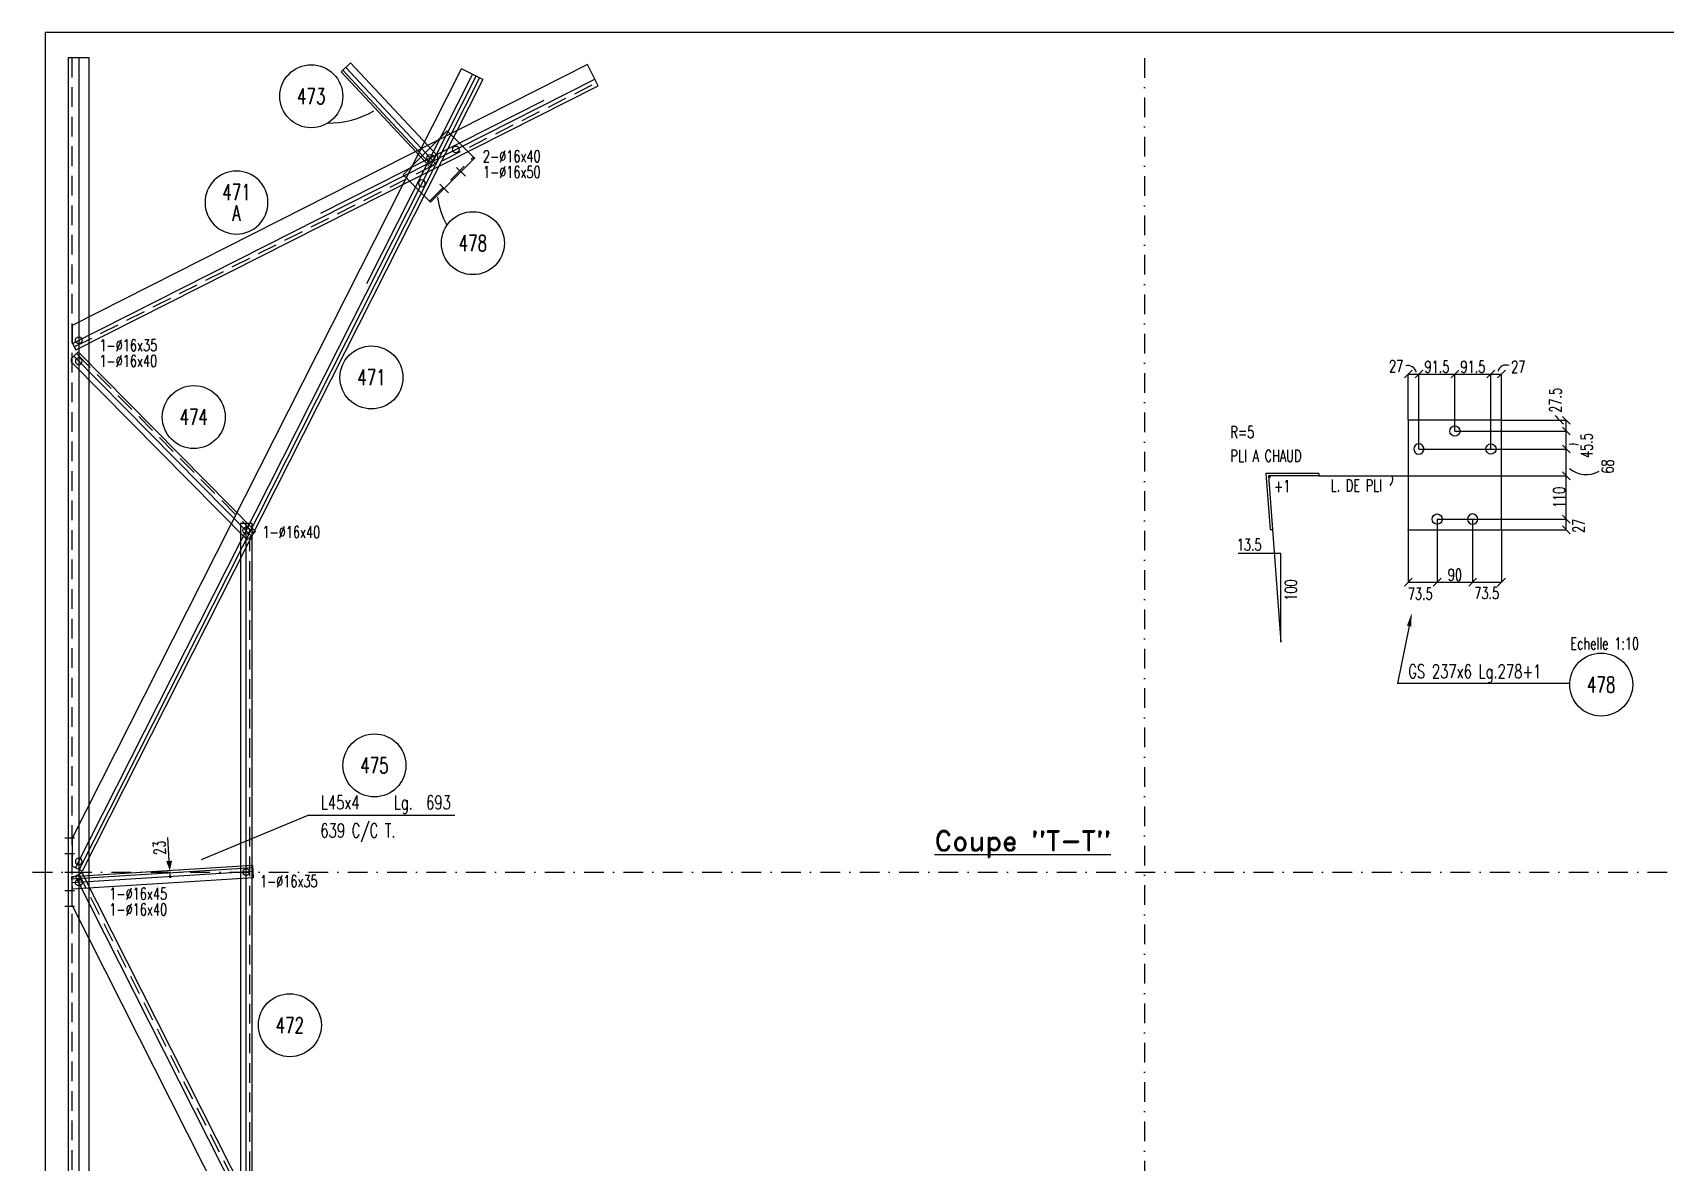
# Model space of a CAD drawing. Header units: feet. Extents: x 232669 to 244882, y -102166 to -93556.
# Drawn here: x 232669 to 238891, y -97861 to -93556 of the extents above; entities that cross this region are included whole.
import ezdxf
from ezdxf.enums import TextEntityAlignment as Align

# ---------------------------------------------------------------- set-up
doc = ezdxf.new("R2010")
doc.units = ezdxf.units.FT
doc.header["$LTSCALE"] = 150
doc.header["$MEASUREMENT"] = 0
doc.linetypes.add('DASHDOT', pattern=[1, 0.5, -0.25, 0, -0.25])
doc.linetypes.add('DASHED', pattern=[0.75, 0.5, -0.25])
doc.layers.get('0').update_dxf_attribs({"linetype": 'CONTINUOUS'})
for name, color, linetype in [('ASSI', 6, 'CONTINUOUS'), ('BOLLINI_1', 7, 'CONTINUOUS'), ('BOLLINI_5', 7, 'CONTINUOUS'), ('FORI', 2, 'CONTINUOUS'), ('LINEA_ANG', 2, 'CONTINUOUS'), ('LINEE_PIASTRE', 2, 'CONTINUOUS'), ('LS', 7, 'CONTINUOUS'), ('MZ', 6, 'DASHDOT'), ('PIASTRE', 5, 'CONTINUOUS'), ('PIEGA', 4, 'CONTINUOUS'), ('PIEGA_C_8577_50', 7, 'CONTINUOUS'), ('QT_MAL', 7, 'CONTINUOUS'), ('QT_MPR', 7, 'CONTINUOUS'), ('TRAT-Y', 7, 'DASHED')]:
    doc.layers.add(name, color=color, linetype=linetype)
doc.styles.add('PIEGATI', font='ROMANS8.shx', dxfattribs={"width": 0.7})
doc.styles.add('QUOTE', font='ROMANS8.SHX', dxfattribs={"width": 0.7})
doc.styles.add('RD', font='ROMAND8.SHX', dxfattribs={"width": 0.7})
doc.styles.add('RQL', font='ROMANS8.SHX', dxfattribs={"width": 0.7})
doc.styles.add('RS', font='ROMANS8.shx', dxfattribs={"width": 0.7})
doc.styles.get("Standard").update_dxf_attribs({"font": 'ROMANS8.SHX', "width": 0.7})
doc.dimstyles.new('FRECCE1', dxfattribs={"dimtxt": 45, "dimasz": 5, "dimexe": 0, "dimexo": 0, "dimgap": 1, "dimtad": 1, "dimzin": 0, "dimdsep": 46, "dimtxsty": 'RS', "dimblk1": 'QUOTP', "dimblk2": 'QUOTF', "dimsah": 1, "dimcen": 0, "dimclrd": 2, "dimclre": 2, "dimclrt": 7, "dimadec": 0, "dimazin": 0, "dimtfac": 1, "dimtix": 1, "dimtmove": 2, "dimatfit": 3, "dimldrblk": 'QUOTP', "dimfxl": 1, "dimtolj": 1, "dimtzin": 0, "dimarcsym": 0})
doc.dimstyles.new('TRATTO', dxfattribs={"dimscale": 0, "dimtxt": 45, "dimasz": 30, "dimexe": 0, "dimexo": 0, "dimgap": 5, "dimtad": 1, "dimrnd": 0.5, "dimdsep": 46, "dimtxsty": 'RS', "dimblk1": 'OBLIQUE', "dimblk2": 'OBLIQUE', "dimsah": 1, "dimcen": 0.09, "dimclrd": 2, "dimclre": 2, "dimclrt": 7, "dimadec": 0, "dimazin": 0, "dimtfac": 1, "dimtix": 1, "dimtmove": 2, "dimatfit": 3, "dimfxl": 1, "dimtolj": 1, "dimtzin": 0, "dimarcsym": 0})

# ---------------------------------------------------------------- blocks, each defined once
blk = doc.blocks.new('ASSE98')
blk.add_line((0, 0), (1, 0))
at = {"color": 7, "style": 'QUOTE', "width": 0.5, "flags": 1}
for tag, p in [('TI', (1.38308, 6.82731)), ('DI_S', (1.38308, 6.42178)), ('D_S', (1.38308, 6.02092)), ('E_S', (1.38308, 5.68065)), ('NFORI', (1.36454, 5.29792)), ('ALAR', (1.36349, 4.93246)), ('FAM', (1.3775, 4.54645)), ('ALA', (1.38308, 4.19257)), ('DISP2', (1.38308, 3.84971)), ('DISP1', (1.38308, 3.50686)), ('PINZAF', (1.38308, 3.164)), ('PINZAI', (1.38308, 2.82114)), ('TRP', (1.38308, 2.47829)), ('NP', (1.38308, 2.13543)), ('SV', (1.38308, 1.79257)), ('PESO', (1.38308, 1.44971)), ('QUA', (1.38308, 1.10686)), ('LUN', (1.38308, 0.764)), ('PROF', (1.38308, 0.42114)), ('POS', (1.38308, 0.07829))]:
    blk.add_attdef(tag, p, '', height=0.2, dxfattribs=at)
at = {"color": 7, "flags": 1}
for tag, p in [('LAV1', (3.07431, 6.82847)), ('LAV2', (3.07431, 6.49513)), ('LAV3', (3.07431, 6.1618)), ('LAV4', (3.07431, 5.82847)), ('LAV5', (3.07431, 5.49513)), ('LAV6', (3.07431, 5.1618)), ('LAV7', (3.07431, 4.82847)), ('LAV8', (3.07431, 4.49513)), ('LAV9', (3.07431, 4.1618)), ('LAV10', (3.07431, 3.82847))]:
    blk.add_attdef(tag, p, '', height=0.2, dxfattribs=at)
blk = doc.blocks.new('MRKR_98')
blk.add_point((0, 0))
at = {"color": 7, "style": 'QUOTE', "width": 0.5, "flags": 1}
for tag, p in [('AUX2', (3.71, 4.93)), ('NFORI', (3.72, 5.3)), ('TI', (3.73, 6.83)), ('AUX1', (3.73, 4.19)), ('DI_S', (3.73, 6.42)), ('D_S', (3.73, 6.02)), ('E_S', (3.73, 5.68)), ('FAM', (3.73, 4.55)), ('COMMESSA', (3.73, 3.85)), ('MD', (3.73, 3.51)), ('MP', (3.73, 3.16)), ('LARGHEZZA', (3.73, 2.82)), ('SPESSORE', (3.73, 2.48)), ('NP', (3.73, 2.14)), ('SV', (3.73, 1.79)), ('PESO', (3.73, 1.45)), ('QUA', (3.73, 1.11)), ('LUN', (3.73, 0.76)), ('PROF', (3.73, 0.42)), ('POS', (3.73, 0.08))]:
    blk.add_attdef(tag, p, '', height=0.2, dxfattribs=at)
at = {"color": 7, "flags": 1}
for tag, p in [('LAV1', (5.26, 6.88)), ('LAV2', (5.26, 6.55)), ('LAV3', (5.26, 6.21)), ('LAV4', (5.26, 5.88)), ('LAV5', (5.26, 5.55)), ('LAV6', (5.26, 5.21)), ('LAV7', (5.26, 4.88)), ('LAV8', (5.26, 4.55)), ('LAV9', (5.26, 4.21)), ('LAV10', (5.26, 3.88))]:
    blk.add_attdef(tag, p, '', height=0.2, dxfattribs=at)
blk = doc.blocks.new('16')
blk.add_circle((0, 0), 1)
blk = doc.blocks.new('LPIEGA')
at = {"color": 0, "linetype": 'ByBlock'}
blk.add_line((0, 0), (1, 0), dxfattribs=at)
at = {"color": 0}
for tag, p in [('VUOTO3', (1, 13)), ('VUOTO2', (1, 11)), ('VUOTO1', (1, 9))]:
    blk.add_attdef(tag, p, '', height=1, dxfattribs=at)
at = {"color": 0, "flags": 1}
for tag, p in [('ANG_PIE', (1, 7)), ('INC_PIE', (1, 5)), ('CF', (1, 3)), ('RAGGIO', (1, 1))]:
    blk.add_attdef(tag, p, '', height=1, dxfattribs=at)
blk = doc.blocks.new('_OBLIQUE')
at = {"color": 0, "linetype": 'ByBlock'}
blk.add_line((-0.5, -0.5), (0.5, 0.5), dxfattribs=at)
blk = doc.blocks.new('*D35')
at = {"layer": 'QT_MPR', "color": 2, "lineweight": -2, "transparency": 16777216}
for p, q in [((237911.2, -95033.4), (237911.2, -94857.1)), ((237911.2, -94857.1), (237951.9, -94857.1)), ((237951.9, -95142.8), (237951.9, -94857.1))]:
    blk.add_line(p, q, dxfattribs=at)
at = {"layer": 'QT_MPR', "color": 2, "lineweight": -2, "transparency": 16777216, "xscale": 30, "yscale": 30, "zscale": 30, "rotation": 180}
blk.add_blockref('_OBLIQUE', (237911.2, -94857.1), dxfattribs=at)
at = {"layer": 'QT_MPR', "color": 2, "lineweight": -2, "transparency": 16777216, "xscale": 30, "yscale": 30, "zscale": 30}
blk.add_blockref('_OBLIQUE', (237951.9, -94857.1), dxfattribs=at)
at = {"layer": 'QT_MPR', "color": 7, "transparency": 16777216, "insert": (237864.9, -94826.9), "char_height": 45, "attachment_point": 5, "style": 'RS'}
blk.add_mtext('\\A1;27', dxfattribs=at)
blk = doc.blocks.new('*D36')
at = {"layer": 'QT_MPR', "color": 2, "lineweight": -2, "transparency": 16777216}
for p, q in [((237951.9, -95142.8), (237951.9, -94857.1)), ((237951.9, -94857.1), (238089, -94857.1)), ((238089, -95074.3), (238089, -94857.1))]:
    blk.add_line(p, q, dxfattribs=at)
at = {"layer": 'QT_MPR', "color": 2, "lineweight": -2, "transparency": 16777216, "xscale": 30, "yscale": 30, "zscale": 30, "rotation": 180}
blk.add_blockref('_OBLIQUE', (237951.9, -94857.1), dxfattribs=at)
at = {"layer": 'QT_MPR', "color": 2, "lineweight": -2, "transparency": 16777216, "xscale": 30, "yscale": 30, "zscale": 30}
blk.add_blockref('_OBLIQUE', (238089, -94857.1), dxfattribs=at)
at = {"layer": 'QT_MPR', "color": 7, "transparency": 16777216, "insert": (238020.4, -94829.6), "char_height": 45, "attachment_point": 5, "style": 'RS'}
blk.add_mtext('\\A1;91.5', dxfattribs=at)
blk = doc.blocks.new('*D37')
at = {"layer": 'QT_MPR', "color": 2, "lineweight": -2, "transparency": 16777216}
for p, q in [((238089, -95074.3), (238089, -94857.1)), ((238089, -94857.1), (238226, -94857.1)), ((238226, -95142.8), (238226, -94857.1))]:
    blk.add_line(p, q, dxfattribs=at)
at = {"layer": 'QT_MPR', "color": 2, "lineweight": -2, "transparency": 16777216, "xscale": 30, "yscale": 30, "zscale": 30, "rotation": 180}
blk.add_blockref('_OBLIQUE', (238089, -94857.1), dxfattribs=at)
at = {"layer": 'QT_MPR', "color": 2, "lineweight": -2, "transparency": 16777216, "xscale": 30, "yscale": 30, "zscale": 30}
blk.add_blockref('_OBLIQUE', (238226, -94857.1), dxfattribs=at)
at = {"layer": 'QT_MPR', "color": 7, "transparency": 16777216, "insert": (238157.5, -94829.6), "char_height": 45, "attachment_point": 5, "style": 'RS'}
blk.add_mtext('\\A1;91.5', dxfattribs=at)
blk = doc.blocks.new('*D38')
at = {"layer": 'QT_MPR', "color": 2, "lineweight": -2, "transparency": 16777216}
for p, q in [((238226, -95142.8), (238226, -94857.1)), ((238226, -94857.1), (238266.7, -94857.1)), ((238266.7, -95033.4), (238266.7, -94857.1))]:
    blk.add_line(p, q, dxfattribs=at)
at = {"layer": 'QT_MPR', "color": 2, "lineweight": -2, "transparency": 16777216, "xscale": 30, "yscale": 30, "zscale": 30, "rotation": 180}
blk.add_blockref('_OBLIQUE', (238226, -94857.1), dxfattribs=at)
at = {"layer": 'QT_MPR', "color": 2, "lineweight": -2, "transparency": 16777216, "xscale": 30, "yscale": 30, "zscale": 30}
blk.add_blockref('_OBLIQUE', (238266.7, -94857.1), dxfattribs=at)
at = {"layer": 'QT_MPR', "color": 7, "transparency": 16777216, "insert": (238330.4, -94829.4), "char_height": 45, "attachment_point": 5, "style": 'RS'}
blk.add_mtext('\\A1;27', dxfattribs=at)
blk = doc.blocks.new('*D39')
at = {"layer": 'QT_MPR', "color": 2, "lineweight": -2, "transparency": 16777216}
for p, q in [((238021.5, -95409.9), (238021.5, -95650)), ((237911.2, -95450.6), (237911.2, -95650)), ((237911.2, -95650), (238021.5, -95650))]:
    blk.add_line(p, q, dxfattribs=at)
at = {"layer": 'QT_MPR', "color": 2, "lineweight": -2, "transparency": 16777216, "xscale": 30, "yscale": 30, "zscale": 30, "rotation": 180}
blk.add_blockref('_OBLIQUE', (237911.2, -95650), dxfattribs=at)
at = {"layer": 'QT_MPR', "color": 2, "lineweight": -2, "transparency": 16777216, "xscale": 30, "yscale": 30, "zscale": 30}
blk.add_blockref('_OBLIQUE', (238021.5, -95650), dxfattribs=at)
at = {"layer": 'QT_MPR', "color": 7, "transparency": 16777216, "insert": (237956.9, -95694.5), "char_height": 45, "attachment_point": 5, "style": 'RS'}
blk.add_mtext('\\A1;73.5', dxfattribs=at)
blk = doc.blocks.new('*D40')
at = {"layer": 'QT_MPR', "color": 2, "lineweight": -2, "transparency": 16777216}
for p, q in [((238021.5, -95409.9), (238021.5, -95650)), ((238156.4, -95409.8), (238156.4, -95650)), ((238021.5, -95650), (238156.4, -95650))]:
    blk.add_line(p, q, dxfattribs=at)
at = {"layer": 'QT_MPR', "color": 2, "lineweight": -2, "transparency": 16777216, "xscale": 30, "yscale": 30, "zscale": 30, "rotation": 180}
blk.add_blockref('_OBLIQUE', (238021.5, -95650), dxfattribs=at)
at = {"layer": 'QT_MPR', "color": 2, "lineweight": -2, "transparency": 16777216, "xscale": 30, "yscale": 30, "zscale": 30}
blk.add_blockref('_OBLIQUE', (238156.4, -95650), dxfattribs=at)
at = {"layer": 'QT_MPR', "color": 7, "transparency": 16777216, "insert": (238089, -95622.5), "char_height": 45, "attachment_point": 5, "style": 'RS'}
blk.add_mtext('\\A1;90', dxfattribs=at)
blk = doc.blocks.new('*D41')
at = {"layer": 'QT_MPR', "color": 2, "lineweight": -2, "transparency": 16777216}
for p, q in [((238156.4, -95409.8), (238156.4, -95650)), ((238266.7, -95450.6), (238266.7, -95650)), ((238156.4, -95650), (238266.7, -95650))]:
    blk.add_line(p, q, dxfattribs=at)
at = {"layer": 'QT_MPR', "color": 2, "lineweight": -2, "transparency": 16777216, "xscale": 30, "yscale": 30, "zscale": 30, "rotation": 180}
blk.add_blockref('_OBLIQUE', (238156.4, -95650), dxfattribs=at)
at = {"layer": 'QT_MPR', "color": 2, "lineweight": -2, "transparency": 16777216, "xscale": 30, "yscale": 30, "zscale": 30}
blk.add_blockref('_OBLIQUE', (238266.7, -95650), dxfattribs=at)
at = {"layer": 'QT_MPR', "color": 7, "transparency": 16777216, "insert": (238210, -95691.7), "char_height": 45, "attachment_point": 5, "style": 'RS'}
blk.add_mtext('\\A1;73.5', dxfattribs=at)
blk = doc.blocks.new('*D42')
at = {"layer": 'QT_MPR', "color": 2, "lineweight": -2, "transparency": 16777216}
for p, q in [((238156.4, -95409.8), (238513.4, -95409.8)), ((238513.4, -95450.6), (238513.4, -95409.8)), ((238266.7, -95450.6), (238513.4, -95450.6))]:
    blk.add_line(p, q, dxfattribs=at)
at = {"layer": 'QT_MPR', "color": 2, "lineweight": -2, "transparency": 16777216, "xscale": 30, "yscale": 30, "zscale": 30}
for p, rotation in [((238513.4, -95409.8), 90), ((238513.4, -95450.6), 270)]:
    blk.add_blockref('_OBLIQUE', p, dxfattribs=dict(at, rotation=rotation))
at = {"layer": 'QT_MPR', "color": 7, "transparency": 16777216, "insert": (238560.8, -95435.7), "char_height": 45, "attachment_point": 5, "rotation": 90, "style": 'RS'}
blk.add_mtext('\\A1;27', dxfattribs=at)
blk = doc.blocks.new('*D43')
at = {"layer": 'QT_MPR', "color": 2, "lineweight": -2, "transparency": 16777216}
for p, q in [((238266.7, -95244.9), (238513.4, -95244.9)), ((238513.4, -95409.8), (238513.4, -95244.9)), ((238156.4, -95409.8), (238513.4, -95409.8))]:
    blk.add_line(p, q, dxfattribs=at)
at = {"layer": 'QT_MPR', "color": 2, "lineweight": -2, "transparency": 16777216, "xscale": 30, "yscale": 30, "zscale": 30}
for p, rotation in [((238513.4, -95244.9), 90), ((238513.4, -95409.8), 270)]:
    blk.add_blockref('_OBLIQUE', p, dxfattribs=dict(at, rotation=rotation))
at = {"layer": 'QT_MPR', "color": 7, "transparency": 16777216, "insert": (238485.9, -95327.3), "char_height": 45, "attachment_point": 5, "rotation": 90, "style": 'RS'}
blk.add_mtext('\\A1;110', dxfattribs=at)
blk = doc.blocks.new('*D44')
at = {"layer": 'QT_MPR', "color": 2, "lineweight": -2, "transparency": 16777216}
for p, q in [((238226.2, -95142.8), (238513.4, -95142.8)), ((238513.4, -95244.9), (238513.4, -95142.8)), ((238266.7, -95244.9), (238513.4, -95244.9))]:
    blk.add_line(p, q, dxfattribs=at)
at = {"layer": 'QT_MPR', "color": 2, "lineweight": -2, "transparency": 16777216, "xscale": 30, "yscale": 30, "zscale": 30}
for p, rotation in [((238513.4, -95142.8), 90), ((238513.4, -95244.9), 270)]:
    blk.add_blockref('_OBLIQUE', p, dxfattribs=dict(at, rotation=rotation))
at = {"layer": 'QT_MPR', "color": 7, "transparency": 16777216, "insert": (238671, -95209.5), "char_height": 45, "attachment_point": 5, "rotation": 90, "style": 'RS'}
blk.add_mtext('\\A1;68', dxfattribs=at)
blk = doc.blocks.new('*D45')
at = {"layer": 'QT_MPR', "color": 2, "lineweight": -2, "transparency": 16777216}
for p, q in [((238089, -95074.3), (238513.4, -95074.3)), ((238513.4, -95142.8), (238513.4, -95074.3)), ((238226.2, -95142.8), (238513.4, -95142.8))]:
    blk.add_line(p, q, dxfattribs=at)
at = {"layer": 'QT_MPR', "color": 2, "lineweight": -2, "transparency": 16777216, "xscale": 30, "yscale": 30, "zscale": 30}
for p, rotation in [((238513.4, -95074.3), 90), ((238513.4, -95142.8), 270)]:
    blk.add_blockref('_OBLIQUE', p, dxfattribs=dict(at, rotation=rotation))
at = {"layer": 'QT_MPR', "color": 7, "transparency": 16777216, "insert": (238590.9, -95129.7), "char_height": 45, "attachment_point": 5, "rotation": 90, "style": 'RS'}
blk.add_mtext('\\A1;45.5', dxfattribs=at)
blk = doc.blocks.new('*D46')
at = {"layer": 'QT_MPR', "color": 2, "lineweight": -2, "transparency": 16777216}
for p, q in [((238266.7, -95033.4), (238513.4, -95033.4)), ((238513.4, -95074.3), (238513.4, -95033.4)), ((238089, -95074.3), (238513.4, -95074.3))]:
    blk.add_line(p, q, dxfattribs=at)
at = {"layer": 'QT_MPR', "color": 2, "lineweight": -2, "transparency": 16777216, "xscale": 30, "yscale": 30, "zscale": 30}
for p, rotation in [((238513.4, -95033.4), 90), ((238513.4, -95074.3), 270)]:
    blk.add_blockref('_OBLIQUE', p, dxfattribs=dict(at, rotation=rotation))
at = {"layer": 'QT_MPR', "color": 7, "transparency": 16777216, "insert": (238472.1, -94957.2), "char_height": 45, "attachment_point": 5, "rotation": 90, "style": 'RS'}
blk.add_mtext('\\A1;27.5', dxfattribs=at)
blk = doc.blocks.new('xxx')
blk.add_circle((0, 0), 8)
at = {"color": 3, "style": 'RQL', "width": 0.7}
blk.add_attdef('POS', text='', height=4, dxfattribs=at).set_placement((0, 0), align=Align.MIDDLE)
at = {"style": 'RQL', "width": 0.7, "flags": 1}
for tag, p in [('POS1', (-0.39, -5.42)), ('TIPO', (-0.39, -8.66))]:
    blk.add_attdef(tag, p, '', height=2, dxfattribs=at)
blk = doc.blocks.new('QUOTP')
at = {"layer": 'ASSI', "color": 2}
blk.add_lwpolyline([(-0.5, 0, 1.07, 1.07, 1), (0.5, 0, 1.07, 1.07, 1)], format="xyseb", close=True, dxfattribs=at)
blk = doc.blocks.new('QUOTF')
at = {"layer": 'LS', "color": 2}
blk.add_line((7.5, 0), (25.5, 0), dxfattribs=at)
blk.add_solid([(7.5, 2.25), (0, 0), (7.5, -2.25)], dxfattribs=at)
blk = doc.blocks.new('*D56')
at = {"layer": 'QT_MAL', "color": 2, "lineweight": -2, "transparency": 16777216}
for p, q in [((233191.5, -96750), (233191.5, -96750)), ((233192.6, -96768), (233191.8, -96755)), ((233192.9, -96773), (233192.9, -96773))]:
    blk.add_line(p, q, dxfattribs=at)
at = {"layer": 'QT_MAL', "color": 2, "lineweight": -2, "transparency": 16777216, "xscale": 5, "yscale": 5, "zscale": 5}
for name, p, rotation in [('QUOTF', (233191.5, -96750), 93.58771289194998), ('QUOTP', (233192.9, -96773), 273.5877128919499)]:
    blk.add_blockref(name, p, dxfattribs=dict(at, rotation=rotation))
at = {"layer": 'QT_MAL', "color": 7, "transparency": 16777216, "insert": (233152.3, -96662.9), "char_height": 45, "attachment_point": 5, "rotation": 93.58771, "style": 'RS'}
blk.add_mtext('\\A1;23', dxfattribs=at)
blk = doc.blocks.new('YYY')
blk.add_circle((0, 0), 8)
at = {"color": 3, "style": 'RQL', "width": 0.7}
for tag, p in [('POS3', (0, 0.65)), ('POS2', (0, -4.63))]:
    blk.add_attdef(tag, text='', height=4, dxfattribs=at).set_placement(p, align=Align.CENTER)
at = {"style": 'RQL', "width": 0.7, "flags": 1}
blk.add_attdef('TIPO', text='', height=3, dxfattribs=at).set_placement((0, 0), align=Align.MIDDLE_CENTER)
blk = doc.blocks.new('bull')
at = {"style": 'RS', "width": 0.7, "flags": 1}
for tag, p in [('NN', (-12.25, 0)), ('DIAMETRO', (0, -4.86)), ('SERRAGGIO', (0, -9.71)), ('LUNGHEZZA', (0, -14.57)), ('NB', (0, -19.43)), ('TIPO', (0, -24.12)), ('EL', (-0.14, -29))]:
    blk.add_attdef(tag, p, '', height=3, dxfattribs=at)
at = {"style": 'RS', "width": 0.7}
blk.add_attdef('BULLONE', (0, 0), '', height=3, dxfattribs=at)

msp = doc.modelspace()

# ---------------------------------------------------------------- linework, layer by layer
at = {"layer": 'LINEA_ANG'}
for p, q in [((232884.585, -93651.864), (232804.585, -93651.864)), ((232804.585, -93651.864), (232804.585, -100834.864)), ((234783.18, -93677.943), (232819.27, -94671.653)), ((232819.513, -96627.037), (234303.532, -93694.11)), ((232884.585, -100767.864), (232884.585, -93651.864)), ((233880.621, -93671.355), (233844.066, -93705.468)), ((233850.28, -93699.669), (234190.736, -94064.485)), ((234211.524, -94025.936), (233880.621, -93671.355)), ((234383.837, -93734.744), (234303.532, -93694.11)), ((234823.813, -93758.248), (234783.18, -93677.943)), ((232833.135, -94765.502), (234823.813, -93758.248)), ((234372.237, -93728.874), (232845.779, -96745.675)), ((234383.837, -93734.744), (232857.379, -96751.545)), ((233844.066, -93705.468), (234184.521, -94070.285)), ((234184.521, -94070.285), (234210.841, -94045.723)), ((234211.524, -94025.936), (234210.841, -94045.723)), ((232819.27, -94671.653), (232819.59, -94738.734)), ((232819.59, -94738.734), (232833.135, -94765.502)), ((232816.987, -94811.699), (232817.072, -94797.557)), ((233486.112, -95488.881), (232816.987, -94811.699)), ((232817.072, -94797.557), (232841.968, -94772.957)), ((232841.968, -94772.957), (233518.122, -95457.252)), ((233505.55, -95426.647), (233460.55, -95426.647)), ((233460.55, -95426.647), (233460.55, -98082.647)), ((233505.55, -98082.647), (233505.55, -95426.647)), ((233518.122, -95457.252), (233486.112, -95488.881)), ((233505.55, -95486.647), (233497.05, -95486.647)), ((232819.513, -96627.037), (232819.011, -96732.131)), ((233508.058, -96730.167), (232816.416, -96773.532)), ((233508.59, -96738.65), (232816.948, -96782.016)), ((232857.379, -96751.545), (232819.011, -96732.131)), ((233510.874, -96775.079), (233508.058, -96730.167)), ((232816.416, -96773.532), (232819.232, -96818.444)), ((232857.174, -96757.673), (232818.806, -96777.087)), ((232819.308, -96882.181), (232818.806, -96777.087)), ((232819.232, -96818.444), (233510.874, -96775.079)), ((234916.38, -100827.365), (232857.174, -96757.673)), ((232819.308, -96882.181), (234822.53, -100841.23))]:
    msp.add_line(p, q, dxfattribs=at)
at = {"layer": 'LINEE_PIASTRE'}
for p, q in [((234249.026, -93930.565), (234081.442, -94098.149)), ((234352.971, -94034.51), (234249.026, -93930.565)), ((234185.387, -94202.094), (234352.971, -94034.51)), ((234081.442, -94098.149), (234185.387, -94202.094)), ((238266.709, -95033.36), (237911.209, -95033.36)), ((237911.209, -95033.36), (237911.209, -95450.589)), ((238266.709, -95450.589), (238266.709, -95033.36)), ((237569.895, -95235.86), (237368.476, -95235.86)), ((237368.476, -95235.86), (237384.329, -95450.094)), ((237378.166, -95244.86), (237393.304, -95449.43)), ((237569.895, -95244.86), (237378.166, -95244.86)), ((237569.895, -95235.86), (237569.895, -95244.86)), ((237384.329, -95450.094), (237393.304, -95449.43)), ((237911.209, -95450.589), (238266.709, -95450.589))]:
    msp.add_line(p, q, dxfattribs=at)
at = {"layer": 'LINEE_PIASTRE', "const_width": 10}
msp.add_lwpolyline([(237378.535, -95249.846, 0.3927407), (237383.166, -95244.86)], format="xyb", dxfattribs=at)
at = {"layer": 'LS', "color": 6}
for p, q in [((232844.585, -93652.892), (232844.585, -100726.438)), ((233942.712, -94511.603), (234345.585, -93715.389)), ((234617.316, -93814.687), (233766.075, -94245.403)), ((234284.255, -94069.738), (234317.743, -94103.226)), ((234220.615, -94133.377), (234254.103, -94166.866)), ((237951.915, -95142.814), (238225.797, -95142.814)), ((237569.895, -95244.86), (237911.209, -95244.86)), ((238021.47, -95409.86), (238156.449, -95409.82)), ((237393.304, -95449.43), (237425.101, -95879.12)), ((237425.101, -95541.275), (237262.249, -95541.275)), ((237425.101, -95879.12), (237425.101, -95541.275)), ((238526.444, -96036.891), (237869.853, -96036.891)), ((233717.199, -96539.169), (233311.436, -96708.603)), ((234277.265, -96539.169), (233717.199, -96539.169))]:
    msp.add_line(p, q, dxfattribs=at)
at = {"layer": 'LS'}
for p, q in [((232791.913, -96624.811), (232828.186, -96624.811)), ((232791.913, -96684.811), (232828.186, -96684.811)), ((232791.913, -96754.811), (232828.186, -96754.811)), ((232791.913, -96824.811), (232828.186, -96824.811)), ((232791.913, -96884.811), (232828.186, -96884.811))]:
    msp.add_line(p, q, dxfattribs=at)
at = {"layer": 'LS', "color": 8}
msp.add_lwpolyline([(232717.065, -93556.186), (232717.065, -102166.186), (242257.065, -102166.186), (242257.065, -100966.186), (244882.065, -100966.186), (244882.065, -93556.186), (232717.065, -93556.186)], close=True, dxfattribs=at)
at = {"layer": 'LS', "color": 6}
msp.add_lwpolyline([(237914.202, -95817.808), (237869.853, -96036.891)], dxfattribs=at)
for centre, radius, start, end in [((233797.316, -93560.952), 339.641, 269.1009589, 300.264739), ((234525.662, -94139.193), 316.585, 187.9652423, 208.3808864), ((237909.716, -94857.379), 32.521, 12.7837375, 104.7076266), ((238283.578, -94853.769), 31.015, 67.7385941, 166.8894428), ((238659.329, -94862.878), 241.899, 218.9900992, 229.4863399), ((238538.733, -95183.778), 59.64, 69.2017119, 104.5426408), ((237820.781, -95258.774), 31.328, 312.7124707, 18.56599), ((238588.761, -95141.893), 98.443, 229.7930993, 300.082482)]:
    msp.add_arc(centre, radius, start, end, dxfattribs=at)
msp.add_solid([(237906.035, -95816.154), (237924.123, -95768.802), (237922.37, -95819.461)], dxfattribs=at)
at = {"layer": 'MZ'}
for p, q in [((236905.689, -93652.892), (236905.689, -102106.567)), ((232668.837, -96754.811), (241153.687, -96754.811))]:
    msp.add_line(p, q, dxfattribs=at)
at = {"layer": 'PIEGA'}
msp.add_line((237911.209, -95244.86), (238266.709, -95244.86), dxfattribs=at)
at = {"layer": 'TRAT-Y'}
for p, q in [((232817.585, -93651.864), (232817.585, -100834.864)), ((232827.266, -94753.903), (234817.944, -93746.648)), ((234181.144, -94197.851), (234348.729, -94030.267)), ((232835.922, -94778.931), (233512.076, -95463.227)), ((233497.05, -98007.647), (233497.05, -95486.647)), ((234904.78, -100833.235), (232845.574, -96763.543))]:
    msp.add_line(p, q, dxfattribs=at)

# ---------------------------------------------------------------- block references
at = {"layer": 'ASSI'}
for p, xscale, rotation in [((232804.585, -93652.892), 7183, 270.0000000000021), ((233862.343, -93688.411), 498.9999999999999, 313.0217202715987), ((232820.493, -94740.519), 2231, 26.83875642448862), ((232832.395, -96738.903), 3381, 63.16124357551104), ((233501.761, -95473.418), 961.9999999999998, 134.6571090588966)]:
    msp.add_blockref('ASSE98', p, dxfattribs=dict(at, xscale=xscale, rotation=rotation))
for p, xscale, zscale, rotation in [((233482.55, -98082.647), 2656.000000000001, 2656.000000000001, 90.00000000000031), ((234891.396, -100840.007), 4560.999999999997, 4560.999999999997, 116.8387564244892)]:
    msp.add_blockref('ASSE98', p, dxfattribs=dict(at, xscale=xscale, zscale=zscale, rotation=rotation))
ref = msp.add_blockref('ASSE98', (233509.497, -96753.122), dxfattribs=dict(at, xscale=692.9999999999999, zscale=692.9999999999999, rotation=183.5877128919498))
ref.add_attrib('PROF', 'L45x4', (233767.012, -96515.934), dxfattribs={"layer": '0', "color": 2, "height": 52.5, "style": 'QUOTE', "width": 0.7})
ref.add_attrib('LUN', '693', (234168.162, -96515.934), dxfattribs={"layer": '0', "color": 2, "height": 52.5, "style": 'QUOTE', "width": 0.7})
ref.add_attrib('PESO', '639 C/C T.', (233765.107, -96623.016), dxfattribs={"layer": '0', "color": 2, "height": 52.5, "style": 'QUOTE', "width": 0.7})
ref.add_attrib('SV', 'Lg.', (234045.062, -96515.934), dxfattribs={"layer": '0', "color": 2, "height": 52.5, "style": 'QUOTE', "width": 0.7})
at = {"layer": 'BOLLINI_1', "xscale": 14.99850000000172, "yscale": 14.99850000000172, "zscale": 14.99850000000172}
for p, values in [((233730.699, -93798.608), {'POS': '473'}), ((234346.479, -94358.425), {'POS': '478'}), ((233959.906, -94870.156), {'POS': '471'}), ((233282.796, -95020.96), {'POS': '474'}), ((238646.375, -96040.564), {'POS': '478'}), ((233971.263, -96348.459), {'POS': '475'}), ((233648.985, -97338.577), {'POS': '472'})]:
    msp.add_blockref('xxx', p, dxfattribs=at).add_auto_attribs(values)
at = {"layer": 'BOLLINI_5'}
ref = msp.add_blockref('YYY', (233445.705, -94203.764), dxfattribs=dict(at, xscale=-14.99978124361964, yscale=14.99978124357598, zscale=14.99978124359379))
ref.add_attrib('POS3', '471', dxfattribs={"layer": '0', "color": 3, "height": 59.9991, "style": 'RQL', "width": 0.7}).set_placement((233445.705, -94194.059), align=Align.CENTER)
ref.add_attrib('POS2', 'A', dxfattribs={"layer": '0', "color": 3, "height": 59.999, "style": 'RQL', "width": 0.7}).set_placement((233445.705, -94273.219), align=Align.CENTER)
at = {"layer": 'FORI'}
for p, xscale, yscale, zscale, rotation in [((234281.532, -94001.254), 13, 13, 13, 179.997578892), ((234184.542, -94033.665), 13, 13, 13, 180), ((234152.131, -94130.655), -13, 13, 13, 270.0024211079937), ((232844.585, -94728.329), 13, 13, 13, 180), ((232844.585, -94808.329), -13, 13, 13, 268.5003673050003), ((238021.47, -95409.86), 19.5, 19.5, 19.5, 135.000000000003), ((233482.55, -95453.975), 13, 13, 13, 270), ((238156.449, -95409.82), -19.5, 19.5, 19.5, 359.9613522), ((232844.585, -96714.811), -13, 13, 13, 269.9999999999997), ((233482.55, -96754.811), 13, 13, 13, 270), ((232844.585, -96794.811), 13, 13, 13, 270)]:
    msp.add_blockref('16', p, dxfattribs=dict(at, xscale=xscale, yscale=yscale, zscale=zscale, rotation=rotation))
at = {"layer": 'FORI', "color": 1}
for p, xscale, yscale, zscale, rotation in [((238088.959, -95074.318), 19.5, 19.5, 19.5, 135.0000000000074), ((237951.709, -95142.814), -19.49999999999999, 19.5, 19.5, 225.0024211080011), ((238226.209, -95142.814), 19.49999999999999, 19.49999999999999, 19.49999999999999, 134.9975788920074)]:
    msp.add_blockref('16', p, dxfattribs=dict(at, xscale=xscale, yscale=yscale, zscale=zscale, rotation=rotation))
at = {"layer": 'LS', "color": 7, "xscale": 15, "yscale": 15, "zscale": 15}
for p, values in [((234384.703, -94049.721), {'BULLONE': '2-%%c16x40                '}), ((234384.703, -94109.721), {'BULLONE': '1-%%c16x50                '}), ((232923.349, -94769.888), {'BULLONE': '1-%%c16x35                '}), ((232923.349, -94829.888), {'BULLONE': '1-%%c16x40                '}), ((233544.582, -95481.719), {'BULLONE': '1-%%c16x40                '}), ((233534.807, -96812.401), {'BULLONE': '1-%%c16x35                '}), ((232961.219, -96860.108), {'BULLONE': '1-%%c16x45                '}), ((232961.219, -96920.108), {'BULLONE': '1-%%c16x40                '})]:
    msp.add_blockref('bull', p, dxfattribs=at).add_auto_attribs(values)
at = {"layer": 'PIASTRE', "xscale": 15, "yscale": 15, "zscale": 15, "rotation": 135}
msp.add_blockref('MRKR_98', (234352.971, -94034.51), dxfattribs=at)
at = {"layer": 'PIASTRE'}
ref = msp.add_blockref('MRKR_98', (237911.209, -95450.589), dxfattribs=dict(at, xscale=1.5, yscale=1.5, zscale=1.5))
ref.add_attrib('PROF', 'GS 237x6 Lg.278+1', (237911.209, -96016.445), dxfattribs={"layer": '0', "color": 2, "height": 52.5, "style": 'PIEGATI', "width": 0.7})
at = {"layer": 'PIEGA_C_8577_50'}
ref = msp.add_blockref('LPIEGA', (237911.209, -95244.86), dxfattribs=dict(at, xscale=355.5, zscale=355.5))
ref.add_attrib('RAGGIO', 'R=5', (237233.92, -95101.164), dxfattribs={"layer": '0', "color": 7, "height": 45, "style": 'RS', "width": 0.7})
ref.add_attrib('CF', 'PLI A CHAUD', (237233.92, -95191.164), dxfattribs={"layer": '0', "color": 7, "height": 45, "style": 'RS', "width": 0.7})
ref.add_attrib('INC_PIE', '+1', (237399.659, -95307.011), dxfattribs={"layer": '0', "color": 7, "height": 45, "style": 'RS', "width": 0.7})

# ---------------------------------------------------------------- texts
at = {"color": 7, "style": 'RS', "width": 0.7}
msp.add_text('L. DE PLI', height=45, dxfattribs=at).set_placement((237615.193, -95304.536))
at = {"layer": 'LS', "color": 7, "style": 'RS', "width": 0.7}
msp.add_text('13.5', height=45, dxfattribs=at).set_placement((237304.949, -95507.555), align=Align.MIDDLE)
msp.add_text('100', height=45, rotation=90, dxfattribs=at).set_placement((237463.604, -95680.308), align=Align.MIDDLE)
msp.add_text('Echelle 1:10', height=45, dxfattribs=at).set_placement((238528.623, -95906.745))
at = {"layer": 'LS', "color": 3, "style": 'RD'}
msp.add_text('%%UCoupe "T-T"', height=75, dxfattribs=at).set_placement((236442.015, -96648.275, -2509.509), align=Align.MIDDLE)

# ---------------------------------------------------------------- dimensions: what is measured, and where the dimension line sits
at = {"layer": 'QT_MAL'}
dim = msp.add_linear_dim(base=(233191.466, -96750.017), p1=(233192.905, -96772.972), p2=(233191.466, -96750.017), angle=93.5877129, text='23', dimstyle='FRECCE1', override={"dimcen": 41.830153}, dxfattribs=at)
dim.commit()
dim.dimension.update_dxf_attribs({"geometry": '*D56', "text_midpoint": (233152.296, -96662.861), "dimtype": 160})
at = {"layer": 'QT_MPR'}
for base, p1, p2, text, picture, middle in [((237951.915, -94857.081), (237911.209, -95033.36), (237951.915, -95142.814), '27', '*D35', (237864.922, -94826.872)), ((238266.709, -94857.081), (238226.003, -95142.814), (238266.709, -95033.36), '27', '*D38', (238330.376, -94829.437)), ((238021.47, -95649.965), (237911.209, -95450.589), (238021.47, -95409.86), '73.5', '*D39', (237956.934, -95694.491)), ((238266.709, -95649.965), (238156.449, -95409.82), (238266.709, -95450.589), '73.5', '*D41', (238210.017, -95691.702))]:
    dim = msp.add_linear_dim(base=base, p1=p1, p2=p2, text=text, dimstyle='TRATTO', override={"dimscale": 1}, dxfattribs=at)
    dim.commit()
    dim.dimension.update_dxf_attribs({"geometry": picture, "text_midpoint": middle, "dimtype": 160})
for base, p1, p2, text, picture, middle in [((238088.959, -94857.081), (237951.915, -95142.814), (238088.959, -95074.318), '91.5', '*D36', (238020.437, -94829.581)), ((238226.003, -94857.081), (238088.959, -95074.318), (238226.003, -95142.814), '91.5', '*D37', (238157.481, -94829.581)), ((238156.449, -95649.965), (238021.47, -95409.86), (238156.449, -95409.82), '90', '*D40', (238088.959, -95622.465))]:
    dim = msp.add_linear_dim(base=base, p1=p1, p2=p2, text=text, dimstyle='TRATTO', override={"dimscale": 1}, dxfattribs=at)
    dim.commit()
    dim.dimension.update_dxf_attribs({"geometry": picture, "text_midpoint": middle})
for base, p1, p2, text, picture, middle in [((238513.408, -95033.36), (238088.959, -95074.318), (238266.709, -95033.36), '27.5', '*D46', (238472.068, -94957.189)), ((238513.408, -95074.318), (238226.209, -95142.814), (238088.959, -95074.318), '45.5', '*D45', (238590.911, -95129.736)), ((238513.408, -95142.814), (238266.709, -95244.86), (238226.209, -95142.814), '68', '*D44', (238671.014, -95209.51)), ((238513.408, -95409.82), (238266.709, -95450.589), (238156.449, -95409.82), '27', '*D42', (238560.781, -95435.741))]:
    dim = msp.add_linear_dim(base=base, p1=p1, p2=p2, angle=90, text=text, dimstyle='TRATTO', override={"dimscale": 1}, dxfattribs=at)
    dim.commit()
    dim.dimension.update_dxf_attribs({"geometry": picture, "text_midpoint": middle, "dimtype": 160})
dim = msp.add_linear_dim(base=(238513.408, -95244.86), p1=(238156.449, -95409.82), p2=(238266.709, -95244.86), angle=90, text='110', dimstyle='TRATTO', override={"dimscale": 1}, dxfattribs=at)
dim.commit()
dim.dimension.update_dxf_attribs({"geometry": '*D43', "text_midpoint": (238485.908, -95327.34)})

doc.saveas('drawing.dxf')
